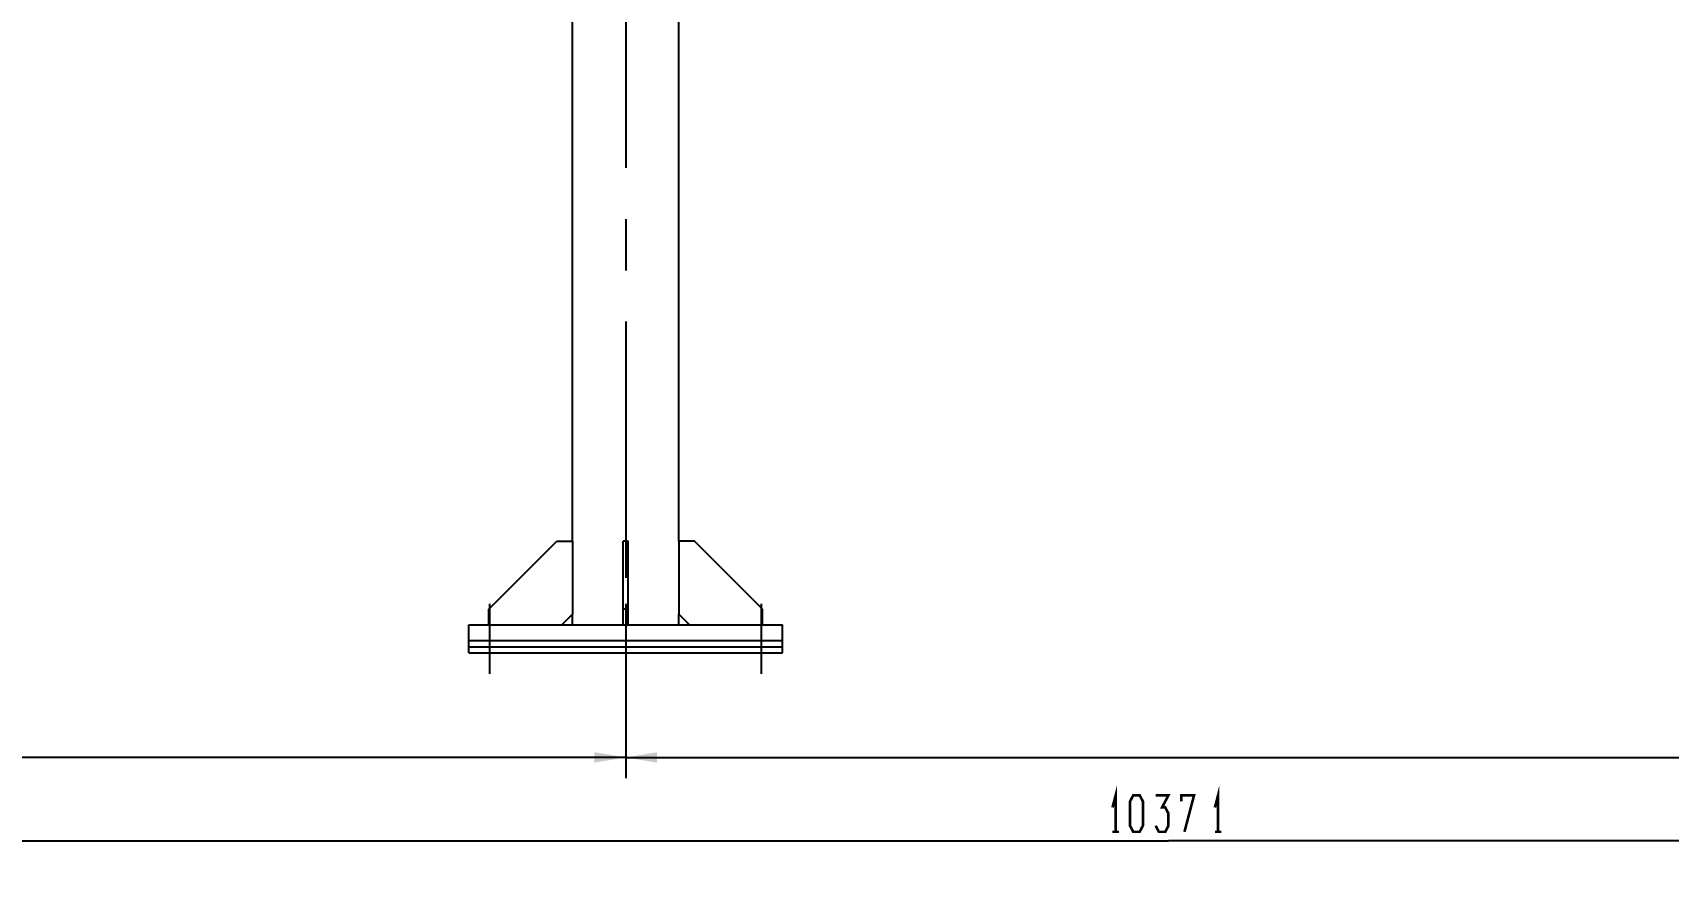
# Model space of a CAD drawing. Header units: millimetres. Extents: x 0 to 1189, y 0 to 841.
# Drawn here: x 437.6 to 594.1, y 595.6 to 675.3 of the extents above; entities that cross this region are included whole.
import ezdxf

# ---------------------------------------------------------------- set-up
doc = ezdxf.new("R2010")
doc.units = ezdxf.units.MM
doc.header["$LTSCALE"] = 65.395
doc.linetypes.add('CENTER', pattern=[0.6, 0.375, -0.075, 0.075, -0.075])
doc.layers.get('0').update_dxf_attribs({"linetype": 'CONTINUOUS'})
for name, color, linetype in [('ALL_AXIS', 7, 'CONTINUOUS'), ('ALL_DIMENSIONS', 7, 'CONTINUOUS'), ('DEFAULT_1', 7, 'CENTER')]:
    doc.layers.add(name, color=color, linetype=linetype)
doc.styles.get("Standard").update_dxf_attribs({"font": 'txt', "width": 0.7})
doc.dimstyles.new('DIMSTYLE_1', dxfattribs={"dimtxt": 3.5, "dimasz": 3, "dimexe": 0.18, "dimexo": 0.0625, "dimgap": 0.09, "dimtad": 1, "dimdec": 5, "dimlfac": 10, "dimdsep": 46, "dimtxsty": 'STANDARD', "dimblk": '_FILLED', "dimblk1": '_FILLED', "dimblk2": '_FILLED', "dimcen": 0.09, "dimadec": 0, "dimazin": 0, "dimtp": 2, "dimtm": 2, "dimtfac": 1, "dimtdec": 5, "dimtofl": 0, "dimtmove": 0, "dimatfit": 3, "dimldrblk": '_FILLED', "dimfxl": 1, "dimtolj": 1, "dimarcsym": 0})

# ---------------------------------------------------------------- blocks, each defined once
blk = doc.blocks.new('_FILLED')
at = {"color": 0, "linetype": 'BYBLOCK'}
blk.add_solid([(0, 0), (-1, 0.167), (-1, -0.167)], dxfattribs=at)
blk = doc.blocks.new('*D0')
at = {"layer": 'ALL_DIMENSIONS', "color": 2, "linetype": 'CONTINUOUS'}
for p, q in [((27.72, 722.4), (27.72, 595.9)), ((1064.82, 722.4), (1064.82, 612.21)), ((1064.82, 601.93), (1064.82, 595.9)), ((27.72, 597.9), (546.27, 597.9)), ((1064.82, 597.9), (546.27, 597.9))]:
    blk.add_line(p, q, dxfattribs=at)
at = {"layer": 'ALL_DIMENSIONS', "color": 2, "linetype": 'CONTINUOUS', "xscale": 3, "yscale": 3, "zscale": 3, "rotation": 180}
blk.add_blockref('_FILLED', (27.72, 597.9), dxfattribs=at)
at = {"layer": 'ALL_DIMENSIONS', "color": 2, "linetype": 'CONTINUOUS', "xscale": 3, "yscale": 3, "zscale": 3}
blk.add_blockref('_FILLED', (1064.82, 597.9), dxfattribs=at)
blk = doc.blocks.new('*D3')
at = {"layer": 'ALL_DIMENSIONS', "color": 2, "linetype": 'CONTINUOUS'}
for p, q in [((194.32, 616.6), (194.32, 603.9)), ((494.32, 616.6), (494.32, 603.9)), ((194.32, 605.9), (344.32, 605.9)), ((494.32, 605.9), (344.32, 605.9))]:
    blk.add_line(p, q, dxfattribs=at)
at = {"layer": 'ALL_DIMENSIONS', "color": 2, "linetype": 'CONTINUOUS', "xscale": 3, "yscale": 3, "zscale": 3, "rotation": 180}
blk.add_blockref('_FILLED', (194.32, 605.9), dxfattribs=at)
at = {"layer": 'ALL_DIMENSIONS', "color": 2, "linetype": 'CONTINUOUS', "xscale": 3, "yscale": 3, "zscale": 3}
blk.add_blockref('_FILLED', (494.32, 605.9), dxfattribs=at)
blk = doc.blocks.new('*D4')
at = {"layer": 'ALL_DIMENSIONS', "color": 2, "linetype": 'CONTINUOUS'}
for p, q in [((494.32, 616.6), (494.32, 603.9)), ((890.52, 616.6), (890.52, 603.9)), ((494.32, 605.9), (692.42, 605.9)), ((890.52, 605.9), (692.42, 605.9))]:
    blk.add_line(p, q, dxfattribs=at)
at = {"layer": 'ALL_DIMENSIONS', "color": 2, "linetype": 'CONTINUOUS', "xscale": 3, "yscale": 3, "zscale": 3, "rotation": 180}
blk.add_blockref('_FILLED', (494.32, 605.9), dxfattribs=at)
at = {"layer": 'ALL_DIMENSIONS', "color": 2, "linetype": 'CONTINUOUS', "xscale": 3, "yscale": 3, "zscale": 3}
blk.add_blockref('_FILLED', (890.52, 605.9), dxfattribs=at)
blk = doc.blocks.new('*D7')
at = {"layer": 'ALL_DIMENSIONS', "color": 2, "linetype": 'CONTINUOUS'}
for p, q in [((27.72, 722.4), (27.72, 587.9)), ((1127.22, 613.9), (1127.22, 587.9)), ((27.72, 589.9), (577.47, 589.9)), ((1127.22, 589.9), (577.47, 589.9))]:
    blk.add_line(p, q, dxfattribs=at)
at = {"layer": 'ALL_DIMENSIONS', "color": 2, "linetype": 'CONTINUOUS', "xscale": 3, "yscale": 3, "zscale": 3, "rotation": 180}
blk.add_blockref('_FILLED', (27.72, 589.9), dxfattribs=at)
at = {"layer": 'ALL_DIMENSIONS', "color": 2, "linetype": 'CONTINUOUS', "xscale": 3, "yscale": 3, "zscale": 3}
blk.add_blockref('_FILLED', (1127.22, 589.9), dxfattribs=at)
blk = doc.blocks.new('*D8')
at = {"layer": 'ALL_DIMENSIONS', "color": 2, "linetype": 'CONTINUOUS'}
for p, q in [((27.72, 722.4), (27.72, 578.96)), ((1151.57, 722.55), (1151.57, 578.96)), ((27.72, 580.96), (589.64, 580.96)), ((1151.57, 580.96), (589.64, 580.96))]:
    blk.add_line(p, q, dxfattribs=at)
at = {"layer": 'ALL_DIMENSIONS', "color": 2, "linetype": 'CONTINUOUS', "xscale": 3, "yscale": 3, "zscale": 3, "rotation": 180}
blk.add_blockref('_FILLED', (27.72, 580.96), dxfattribs=at)
at = {"layer": 'ALL_DIMENSIONS', "color": 2, "linetype": 'CONTINUOUS', "xscale": 3, "yscale": 3, "zscale": 3}
blk.add_blockref('_FILLED', (1151.57, 580.96), dxfattribs=at)

msp = doc.modelspace()

# ---------------------------------------------------------------- linework, layer by layer
at = {"color": 7, "linetype": 'CONTINUOUS'}
for p, q in [((481.2181797, 620.1007175), (487.7181797, 626.6007175)), ((487.7181797, 626.6007175), (489.2181797, 626.6007175)), ((489.2181797, 626.6007175), (489.2181797, 619.6007175)), ((494.0681797, 618.6007175), (494.0681797, 626.6007175)), ((494.5681797, 626.6007175), (494.0681797, 626.6007175)), ((494.5681797, 618.6007175), (494.5681797, 626.6007175)), ((499.4181797, 626.6007175), (499.4181797, 619.6007175)), ((500.9181797, 626.6007175), (499.4181797, 626.6007175)), ((507.4181797, 620.1007175), (500.9181797, 626.6007175)), ((481.2181797, 618.6007175), (481.2181797, 620.1007175)), ((494.5681797, 620.1007175), (494.0681797, 620.1007175)), ((507.4181797, 618.6007175), (507.4181797, 620.1007175)), ((479.3181797, 615.9007175), (479.3181797, 618.6007175)), ((479.3181797, 618.6007175), (509.3181797, 618.6007175)), ((488.2181797, 618.6007175), (489.2181797, 619.6007175)), ((500.4181797, 618.6007175), (499.4181797, 619.6007175)), ((509.3181797, 615.9007175), (509.3181797, 618.6007175)), ((479.3181797, 617.1007175), (509.3181797, 617.1007175)), ((479.3181797, 616.5007175), (509.3181797, 616.5007175)), ((479.3181797, 615.9007175), (509.3181797, 615.9007175))]:
    msp.add_line(p, q, dxfattribs=at)
at = {"layer": 'ALL_AXIS', "color": 7, "linetype": 'CENTER'}
for p, q in [((494.3181797, 726.1007175), (494.3181797, 616.6007175)), ((481.3181797, 613.9007175), (481.3181797, 619.1007175)), ((507.3181797, 613.9007175), (507.3181797, 619.1007175))]:
    msp.add_line(p, q, dxfattribs=at)
at = {"layer": 'ALL_AXIS', "color": 7, "linetype": 'CONTINUOUS'}
for p, q in [((489.2181797, 626.6007175), (489.2181797, 710.2207175)), ((499.4181797, 626.6007175), (499.4181797, 710.2207175)), ((489.2181797, 618.6007175), (489.2181797, 619.6007175)), ((499.4181797, 618.6007175), (499.4181797, 619.6007175))]:
    msp.add_line(p, q, dxfattribs=at)
at = {"layer": 'ALL_DIMENSIONS', "color": 2, "linetype": 'CONTINUOUS', "const_width": 0.25}
for points in [[(540.9088222, 601.1090565), (541.215071, 602.2757047), (541.215071, 598.7756875)], [(550.7088194, 601.1090565), (551.0150682, 602.2757047), (551.0150682, 598.7756875)], [(542.8994392, 598.7756875), (542.5931905, 599.3590842), (542.5931905, 601.6923806), (542.8994392, 602.2757047), (543.5119368, 602.2757047), (543.8181856, 601.6923806), (543.8181856, 599.3590842), (543.5119368, 598.7756875), (542.8994392, 598.7756875)], [(545.0431807, 602.2757047), (546.2681758, 602.2757047), (545.6556783, 601.1090565), (545.961927, 601.1090565), (546.2681758, 600.5257324), (546.2681758, 599.3590842), (545.961927, 598.7756875), (545.3494295, 598.7756875), (545.0431807, 599.3590842)], [(547.7994197, 598.7756875), (548.718166, 602.2757047), (547.4931709, 602.2757047), (547.4931709, 601.6923806)], [(540.9088222, 598.7756875), (541.5213197, 598.7756875)], [(550.7088194, 598.7756875), (551.321317, 598.7756875)]]:
    msp.add_lwpolyline(points, dxfattribs=at)
at = {"layer": 'DEFAULT_1', "color": 7, "linetype": 'CENTER'}
for p, q in [((481.3181797, 615.1007175), (481.3181797, 620.6007175)), ((494.3181797, 620.6007175), (494.3181797, 615.1007175)), ((507.3181797, 615.1007175), (507.3181797, 620.6007175))]:
    msp.add_line(p, q, dxfattribs=at)

# ---------------------------------------------------------------- dimensions: what is measured, and where the dimension line sits
at = {"layer": 'ALL_DIMENSIONS', "color": 2, "linetype": 'CONTINUOUS'}
for base, p1, picture, middle in [((27.7181796641, 580.9599842335), (1151.5681796641, 722.5507174637), '*D8', (584.8807674898, 581.8349842335)), ((27.7181796641, 589.9007174637), (1127.2181796641, 613.9007174637), '*D7', (571.3431796641, 590.7757174637))]:
    dim = msp.add_linear_dim(base=base, p1=p1, p2=(27.7181796641, 722.4007174637), angle=180, dimstyle='DIMSTYLE_1', dxfattribs=at)
    dim.commit()
    dim.dimension.update_dxf_attribs({"geometry": picture, "text_midpoint": middle, "dimtype": 160})
for base, p1, p2, picture, middle in [((1064.8181796641, 597.9007174637), (27.7181796641, 722.4007174637), (1064.8181796641, 722.4007174637), '*D0', (540.1431796641, 598.7757174637)), ((494.3181797, 605.9007175), (194.3181797, 616.6007175), (494.3181797, 616.6007175), '*D3', (339.4181797, 606.7757175)), ((890.5181797, 605.9007175), (494.3181797, 616.6007175), (890.5181797, 616.6007175), '*D4', (687.5181797, 606.7757175))]:
    dim = msp.add_linear_dim(base=base, p1=p1, p2=p2, dimstyle='DIMSTYLE_1', dxfattribs=at)
    dim.commit()
    dim.dimension.update_dxf_attribs({"geometry": picture, "text_midpoint": middle, "dimtype": 160})

doc.saveas('drawing.dxf')
